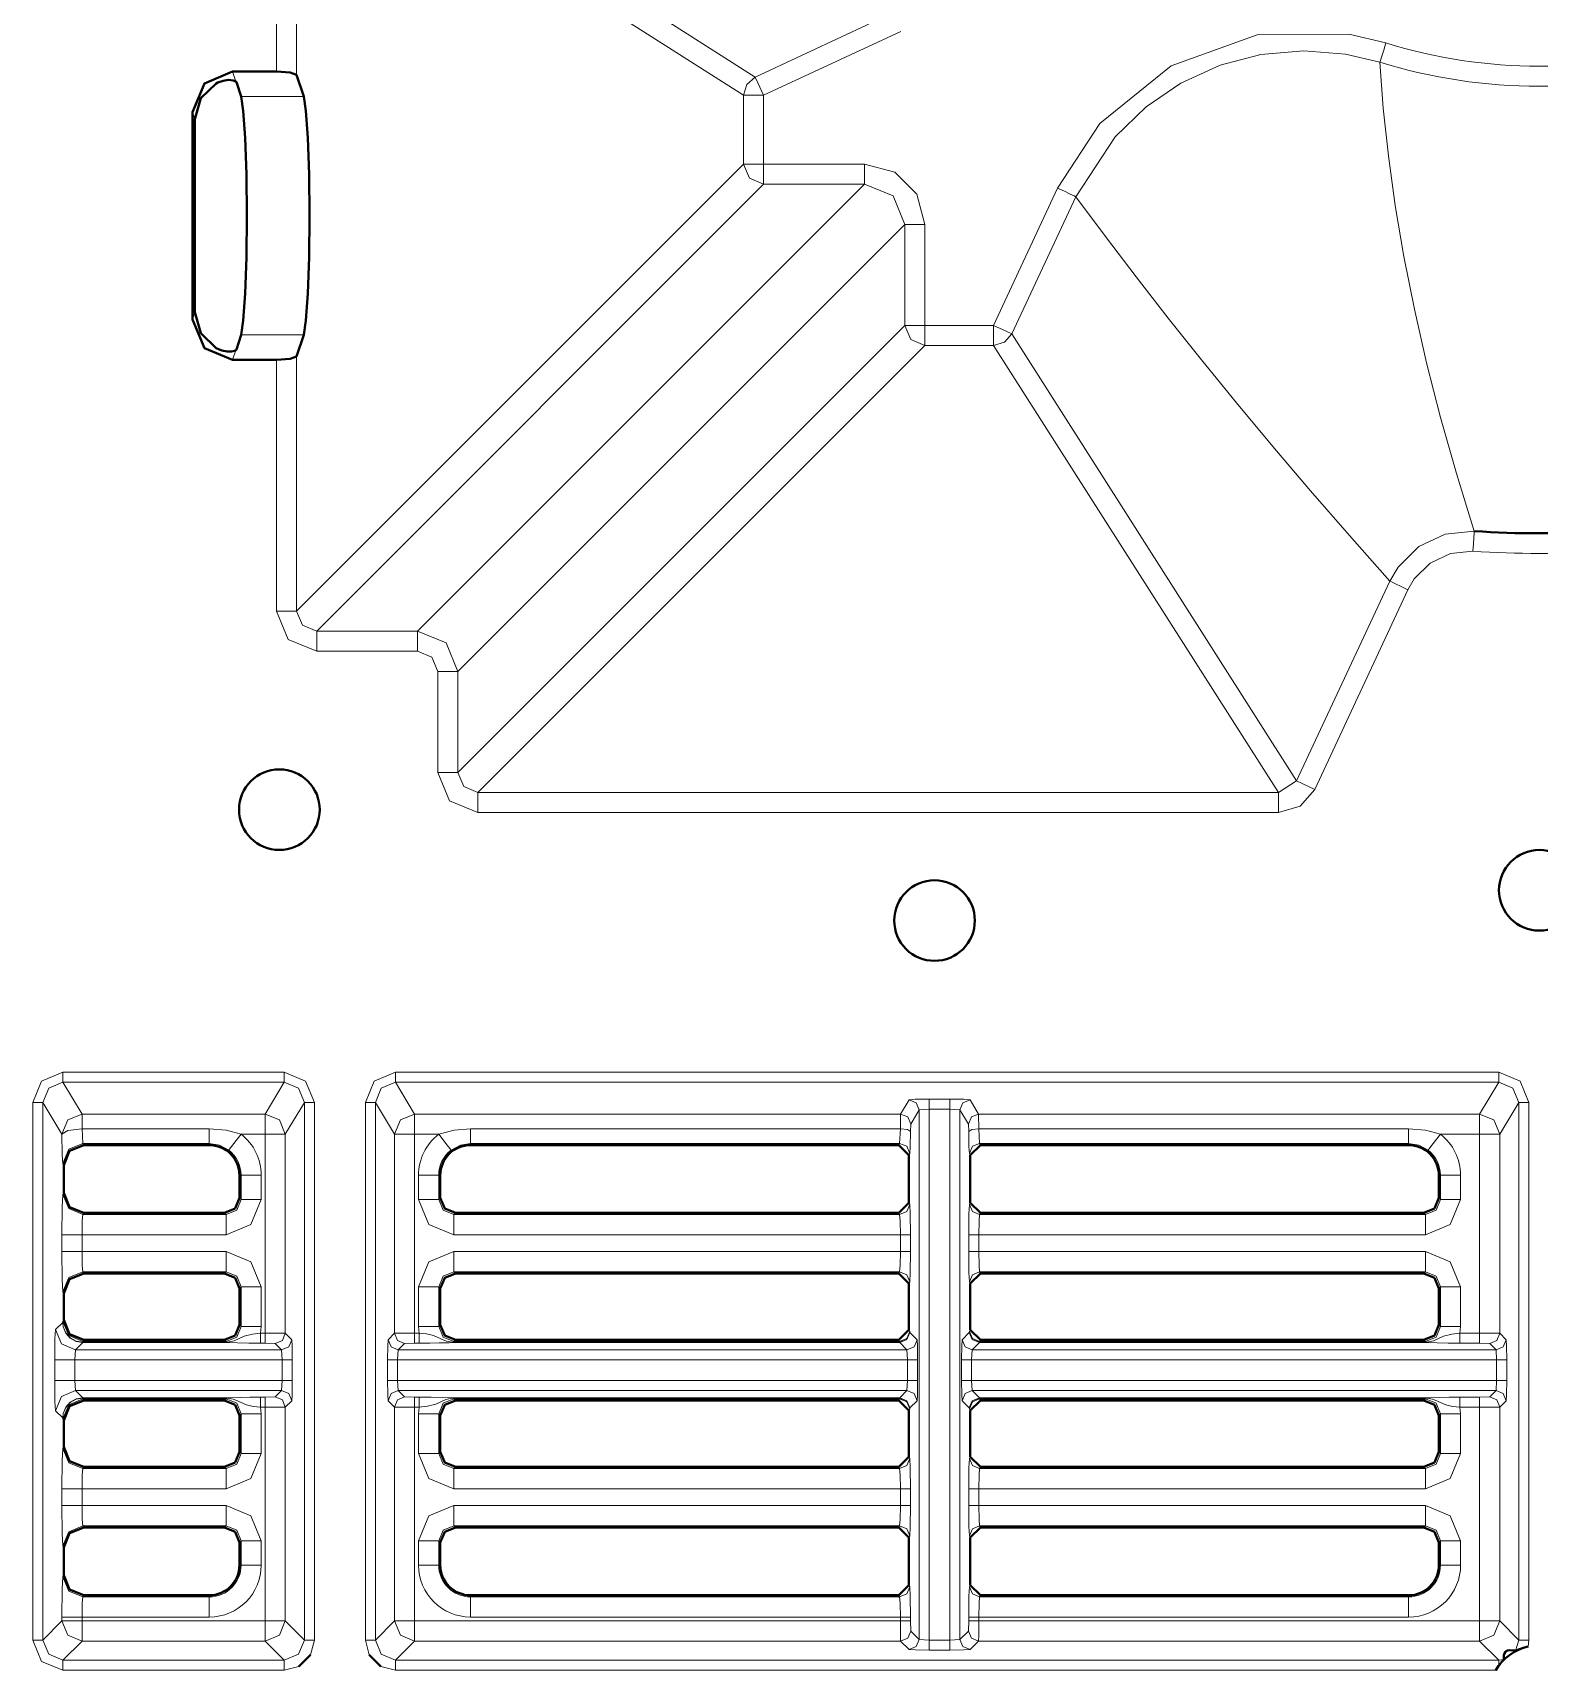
# Model space of a CAD drawing. Header units: millimetres. Extents: x 0 to 2941, y -405 to 1422.
# Drawn here: x 269.3 to 344.1, y 520.5 to 601.7 of the extents above; entities that cross this region are included whole.
import ezdxf

# ---------------------------------------------------------------- set-up
doc = ezdxf.new("R2010")
doc.units = ezdxf.units.MM
doc.layers.add('FINE', color=9, linetype='Continuous')
doc.layers.add('OUTLINE', color=7, linetype='Continuous')

msp = doc.modelspace()

# ---------------------------------------------------------------- linework, layer by layer
at = {"layer": 'FINE', "lineweight": 9}
for p, q in [((282.996, 613.654), (305.168, 599.529)), ((281.422, 599.8), (281.422, 612.749)), ((304.592, 598.624), (282.42, 612.749)), ((282.42, 612.749), (282.42, 599.634)), ((305.168, 599.529), (311.972, 602.702)), ((312.394, 601.797), (305.59, 598.624)), ((279.245, 599.8), (279.402, 599.316)), ((304.592, 595.214), (304.592, 598.624)), ((305.59, 598.624), (305.59, 595.214)), ((279.665, 598.559), (282.771, 598.559)), ((277.376, 597.437), (277.262, 597.79)), ((282.42, 573.042), (304.592, 595.214)), ((305.59, 595.214), (310.595, 595.214)), ((288.423, 572.044), (310.595, 594.216)), ((310.595, 594.216), (305.59, 594.216)), ((317, 587.214), (320.173, 594.018)), ((321.078, 593.596), (317.905, 586.792)), ((312.592, 592.219), (290.42, 570.047)), ((312.592, 587.214), (312.592, 592.219)), ((313.59, 592.219), (313.59, 587.214)), ((277.262, 587.51), (277.376, 587.863)), ((282.771, 586.741), (279.665, 586.741)), ((290.42, 565.042), (312.592, 587.214)), ((313.59, 587.214), (317, 587.214)), ((317.905, 586.792), (332.03, 564.62)), ((279.402, 585.984), (279.245, 585.499)), ((282.42, 585.666), (282.42, 573.042)), ((313.59, 586.216), (291.418, 564.044)), ((331.125, 564.044), (317, 586.216)), ((281.422, 573.042), (281.422, 585.499)), ((332.03, 564.62), (336.648, 574.524)), ((337.553, 574.102), (332.935, 564.198)), ((288.423, 571.046), (283.418, 571.046)), ((289.422, 565.042), (289.422, 570.047)), ((290.42, 570.047), (290.42, 565.042)), ((331.125, 564.044), (332.03, 564.62)), ((291.418, 564.044), (331.125, 564.044)), ((331.125, 563.046), (291.418, 563.046)), ((270.828, 550.168), (281.805, 550.168)), ((287.328, 550.168), (342.055, 550.168)), ((271.773, 548.094), (270.828, 549.668)), ((281.805, 549.668), (270.828, 549.668)), ((280.86, 548.094), (281.805, 549.668)), ((342.055, 549.668), (287.328, 549.668)), ((287.328, 549.668), (288.273, 548.094)), ((341.11, 548.094), (342.055, 549.668)), ((269.329, 548.668), (269.329, 522.003)), ((269.829, 548.668), (270.773, 547.094)), ((269.829, 522.003), (269.829, 548.668)), ((282.804, 548.668), (281.86, 547.094)), ((282.804, 522.003), (282.804, 548.668)), ((283.303, 548.668), (283.303, 522.003)), ((286.33, 548.668), (286.33, 522.003)), ((287.273, 547.094), (286.33, 548.668)), ((312.384, 548.094), (312.804, 548.794)), ((313.304, 548.295), (312.884, 547.594)), ((313.804, 548.337), (313.304, 548.295)), ((313.804, 548.837), (314.829, 548.837)), ((313.804, 548.337), (313.804, 522.001)), ((314.829, 548.337), (313.804, 548.337)), ((314.829, 522.001), (314.829, 548.337)), ((315.329, 548.295), (314.829, 548.337)), ((315.75, 547.594), (315.329, 548.295)), ((315.829, 548.794), (316.249, 548.094)), ((343.054, 548.668), (342.11, 547.094)), ((343.054, 522.003), (343.054, 548.668)), ((343.554, 548.668), (343.554, 522.003)), ((271.773, 548.094), (280.86, 548.094)), ((288.273, 548.094), (312.384, 548.094)), ((312.372, 547.366), (312.384, 548.094)), ((312.884, 547.594), (312.872, 547.23)), ((315.762, 547.23), (315.75, 547.594)), ((316.249, 548.094), (316.261, 547.366)), ((316.249, 548.094), (341.11, 548.094)), ((271.82, 546.638), (271.773, 547.366)), ((271.773, 547.366), (278.085, 547.366)), ((271.863, 546.553), (271.82, 546.638)), ((280.86, 547.094), (279.662, 547.094)), ((281.86, 547.094), (281.86, 537.216)), ((287.273, 537.216), (287.273, 547.094)), ((288.273, 547.094), (288.273, 537.229)), ((289.471, 547.094), (288.273, 547.094)), ((291.049, 547.366), (312.372, 547.366)), ((291.049, 546.638), (291.049, 546.553)), ((312.336, 546.638), (291.049, 546.638)), ((312.293, 546.553), (312.336, 546.638)), ((312.336, 546.638), (312.372, 547.366)), ((316.261, 547.366), (316.297, 546.638)), ((316.261, 547.366), (337.585, 547.366)), ((337.585, 546.553), (337.585, 546.638)), ((342.11, 547.094), (342.11, 537.216)), ((312.836, 546.139), (312.793, 546.053)), ((315.84, 546.053), (315.797, 546.139)), ((270.821, 545.64), (270.864, 545.553)), ((279.666, 545.053), (279.585, 545.053)), ((279.666, 543.856), (279.666, 545.053)), ((280.665, 545.053), (280.665, 543.856)), ((288.469, 543.856), (288.469, 545.053)), ((289.549, 545.053), (289.467, 545.053)), ((289.467, 545.053), (289.467, 543.856)), ((339.166, 545.053), (339.085, 545.053)), ((339.166, 543.856), (339.166, 545.053)), ((270.864, 544.188), (270.823, 544.105)), ((279.585, 543.937), (279.666, 543.856)), ((289.467, 543.856), (289.549, 543.937)), ((312.793, 543.688), (312.834, 543.606)), ((339.085, 543.937), (339.166, 543.856)), ((271.822, 543.107), (271.863, 543.188)), ((271.822, 543.107), (278.917, 543.107)), ((278.917, 543.107), (278.836, 543.188)), ((290.298, 543.188), (290.216, 543.107)), ((316.34, 543.188), (316.299, 543.107)), ((316.299, 543.107), (338.417, 543.107)), ((338.417, 543.107), (338.336, 543.188)), ((270.773, 542.108), (270.773, 541.268)), ((278.917, 542.108), (271.773, 542.108)), ((271.773, 541.268), (271.773, 542.108)), ((312.871, 542.108), (312.871, 541.268)), ((315.762, 541.268), (315.762, 542.108)), ((338.417, 542.108), (316.262, 542.108)), ((271.773, 541.268), (278.917, 541.268)), ((278.917, 540.27), (271.822, 540.27)), ((271.863, 540.188), (271.822, 540.27)), ((278.836, 540.188), (278.917, 540.27)), ((290.216, 540.27), (290.298, 540.188)), ((338.336, 540.188), (338.417, 540.27)), ((279.666, 539.521), (279.585, 539.439)), ((279.666, 537.556), (279.666, 539.521)), ((280.665, 539.521), (280.665, 537.556)), ((288.469, 537.556), (288.469, 539.521)), ((289.467, 539.521), (289.467, 537.556)), ((289.549, 539.439), (289.467, 539.521)), ((312.834, 539.77), (312.793, 539.688)), ((315.84, 539.688), (315.799, 539.77)), ((339.166, 539.521), (339.085, 539.439)), ((339.166, 537.556), (339.166, 539.521)), ((340.165, 539.521), (340.165, 537.556)), ((270.823, 539.271), (270.864, 539.188)), ((270.814, 537.756), (270.458, 537.4)), ((270.823, 537.805), (270.814, 537.756)), ((270.864, 537.888), (270.823, 537.805)), ((271.822, 536.807), (271.863, 536.888)), ((278.917, 536.807), (278.836, 536.888)), ((279.585, 537.637), (279.666, 537.556)), ((280.665, 537.556), (280.634, 537.229)), ((286.958, 536.901), (287.273, 537.216)), ((288.273, 537.229), (288.499, 537.229)), ((288.499, 537.229), (288.469, 537.556)), ((289.467, 537.556), (289.549, 537.637)), ((290.298, 536.888), (290.216, 536.807)), ((312.334, 536.807), (312.293, 536.888)), ((312.793, 537.388), (312.834, 537.306)), ((315.434, 536.901), (315.791, 537.258)), ((315.791, 537.258), (315.799, 537.306)), ((315.799, 537.306), (315.84, 537.388)), ((316.34, 536.888), (316.299, 536.807)), ((338.417, 536.807), (338.336, 536.888)), ((339.085, 537.637), (339.166, 537.556)), ((340.165, 537.556), (340.134, 537.229)), ((271.419, 535.901), (271.457, 536.401)), ((271.457, 536.401), (271.815, 536.758)), ((271.815, 536.775), (278.917, 536.775)), ((278.917, 536.758), (271.815, 536.758)), ((271.822, 536.807), (278.917, 536.807)), ((280.86, 536.729), (280.634, 536.729)), ((281.701, 535.901), (281.675, 536.401)), ((287.458, 536.401), (287.432, 535.901)), ((287.773, 536.716), (287.458, 536.401)), ((288.273, 536.729), (287.773, 536.716)), ((288.499, 536.729), (288.273, 536.729)), ((290.216, 536.807), (312.334, 536.807)), ((290.216, 536.775), (312.342, 536.775)), ((312.342, 536.758), (290.216, 536.758)), ((312.342, 536.775), (312.334, 536.807)), ((312.725, 535.901), (312.699, 536.401)), ((315.934, 536.401), (315.908, 535.901)), ((315.934, 536.401), (341.926, 536.401)), ((316.299, 536.807), (316.291, 536.775)), ((316.291, 536.775), (338.417, 536.775)), ((341.11, 536.729), (340.134, 536.729)), ((341.61, 536.716), (341.11, 536.729)), ((341.926, 536.401), (341.61, 536.716)), ((341.951, 535.901), (341.926, 536.401)), ((270.42, 535.901), (270.42, 534.875)), ((271.419, 534.875), (271.419, 535.901)), ((281.701, 535.901), (271.419, 535.901)), ((281.701, 534.875), (281.701, 535.901)), ((282.201, 535.901), (282.201, 534.875)), ((286.933, 534.875), (286.933, 535.901)), ((312.725, 535.901), (287.432, 535.901)), ((287.432, 535.901), (287.432, 534.875)), ((312.725, 534.875), (312.725, 535.901)), ((313.225, 535.901), (313.225, 534.875)), ((315.409, 534.875), (315.409, 535.901)), ((341.951, 535.901), (315.908, 535.901)), ((315.908, 535.901), (315.908, 534.875)), ((341.951, 534.875), (341.951, 535.901)), ((342.451, 535.901), (342.451, 534.875)), ((271.419, 534.875), (281.701, 534.875)), ((271.457, 534.375), (271.419, 534.875)), ((281.675, 534.375), (281.701, 534.875)), ((287.432, 534.875), (312.725, 534.875)), ((287.432, 534.875), (287.458, 534.375)), ((312.699, 534.375), (312.725, 534.875)), ((315.908, 534.875), (341.951, 534.875)), ((315.908, 534.875), (315.934, 534.375)), ((341.926, 534.375), (341.951, 534.875)), ((271.815, 534.018), (271.457, 534.375)), ((271.815, 534.018), (271.809, 534.018)), ((271.812, 534.002), (271.815, 534.002)), ((271.822, 533.969), (271.812, 534.002)), ((271.815, 534.018), (278.917, 534.018)), ((278.917, 534.002), (271.815, 534.002)), ((278.917, 533.969), (271.822, 533.969)), ((271.863, 533.888), (271.822, 533.969)), ((278.836, 533.888), (278.917, 533.969)), ((280.634, 534.047), (280.86, 534.047)), ((280.86, 534.047), (281.36, 534.06)), ((287.273, 533.56), (286.958, 533.875)), ((287.458, 534.375), (287.773, 534.06)), ((312.699, 534.375), (287.458, 534.375)), ((287.773, 534.06), (288.273, 534.047)), ((288.273, 534.047), (288.499, 534.047)), ((290.216, 534.018), (312.342, 534.018)), ((312.342, 534.002), (290.216, 534.002)), ((312.334, 533.969), (290.216, 533.969)), ((290.216, 533.969), (290.298, 533.888)), ((312.293, 533.888), (312.334, 533.969)), ((312.334, 533.969), (312.342, 534.002)), ((312.342, 534.018), (312.699, 534.375)), ((313.199, 533.875), (312.842, 533.518)), ((315.791, 533.518), (315.434, 533.875)), ((315.934, 534.375), (316.291, 534.018)), ((341.926, 534.375), (315.934, 534.375)), ((316.291, 534.018), (338.417, 534.018)), ((338.417, 534.002), (316.291, 534.002)), ((316.291, 534.002), (316.299, 533.969)), ((316.299, 533.969), (316.34, 533.888)), ((338.417, 533.969), (316.299, 533.969)), ((338.336, 533.888), (338.417, 533.969)), ((340.134, 534.047), (341.11, 534.047)), ((341.11, 534.047), (341.61, 534.06)), ((341.61, 534.06), (341.926, 534.375)), ((342.425, 533.875), (342.11, 533.56)), ((270.458, 533.376), (270.814, 533.02)), ((270.814, 533.02), (270.823, 532.971)), ((270.823, 532.971), (270.864, 532.888)), ((279.666, 533.221), (279.585, 533.139)), ((279.666, 531.256), (279.666, 533.221)), ((280.634, 533.548), (280.665, 533.221)), ((280.86, 533.548), (280.634, 533.548)), ((280.665, 533.221), (280.665, 531.256)), ((280.86, 522.947), (280.86, 533.548)), ((281.86, 533.56), (281.86, 522.947)), ((287.273, 522.947), (287.273, 533.56)), ((288.469, 533.221), (288.499, 533.548)), ((288.469, 531.256), (288.469, 533.221)), ((289.467, 533.221), (289.467, 531.256)), ((289.549, 533.139), (289.467, 533.221)), ((312.834, 533.47), (312.793, 533.388)), ((312.842, 533.518), (312.834, 533.47)), ((315.799, 533.47), (315.791, 533.518)), ((315.84, 533.388), (315.799, 533.47)), ((339.166, 533.221), (339.085, 533.139)), ((339.166, 531.256), (339.166, 533.221)), ((341.11, 533.548), (340.134, 533.548)), ((340.134, 533.548), (340.165, 533.221)), ((340.165, 533.221), (340.165, 531.256)), ((341.11, 522.947), (341.11, 533.548)), ((270.864, 531.588), (270.823, 531.506)), ((279.585, 531.337), (279.666, 531.256)), ((289.467, 531.256), (289.549, 531.337)), ((339.085, 531.337), (339.166, 531.256)), ((271.822, 530.507), (271.863, 530.588)), ((271.822, 530.507), (278.917, 530.507)), ((278.917, 530.507), (278.836, 530.588)), ((312.793, 531.088), (312.834, 531.006)), ((315.799, 531.006), (315.84, 531.088)), ((270.773, 529.508), (270.773, 528.668)), ((278.917, 529.508), (271.773, 529.508)), ((271.773, 528.668), (271.773, 529.508)), ((312.371, 529.508), (290.216, 529.508)), ((312.871, 529.508), (312.871, 528.668)), ((315.762, 528.668), (315.762, 529.508)), ((338.417, 529.508), (316.262, 529.508)), ((316.262, 529.508), (316.262, 528.668)), ((271.773, 528.668), (278.917, 528.668)), ((316.262, 528.668), (338.417, 528.668)), ((271.863, 527.588), (271.822, 527.669)), ((278.917, 527.669), (271.822, 527.669)), ((278.836, 527.588), (278.917, 527.669)), ((290.216, 527.669), (290.298, 527.588)), ((312.334, 527.669), (290.216, 527.669)), ((312.293, 527.588), (312.334, 527.669)), ((312.834, 527.17), (312.793, 527.088)), ((315.84, 527.088), (315.799, 527.17)), ((338.336, 527.588), (338.417, 527.669)), ((270.823, 526.671), (270.864, 526.588)), ((279.666, 526.921), (279.585, 526.839)), ((279.666, 525.722), (279.666, 526.921)), ((280.665, 526.921), (280.665, 525.722)), ((288.469, 525.722), (288.469, 526.921)), ((289.549, 526.839), (289.467, 526.921)), ((289.467, 526.921), (289.467, 525.722)), ((339.166, 526.921), (339.085, 526.839)), ((339.166, 525.722), (339.166, 526.921)), ((340.165, 526.921), (340.165, 525.722)), ((279.585, 525.722), (279.666, 525.722)), ((289.467, 525.722), (289.549, 525.722)), ((339.085, 525.722), (339.166, 525.722)), ((270.864, 525.222), (270.823, 525.14)), ((312.793, 524.722), (312.834, 524.64)), ((315.799, 524.64), (315.84, 524.722)), ((271.822, 524.141), (271.863, 524.222)), ((271.822, 524.141), (278.085, 524.141)), ((278.085, 524.141), (278.085, 524.222)), ((291.049, 524.222), (291.049, 524.141)), ((291.049, 524.141), (312.334, 524.141)), ((312.334, 524.141), (312.293, 524.222)), ((337.585, 524.141), (337.585, 524.222)), ((270.773, 523.142), (270.773, 522.947)), ((278.085, 523.142), (271.773, 523.142)), ((271.773, 522.947), (271.773, 523.142)), ((312.871, 523.142), (312.871, 522.947)), ((316.262, 523.142), (316.262, 522.947)), ((337.585, 523.142), (316.262, 523.142)), ((270.773, 522.947), (269.829, 522.003)), ((271.773, 522.947), (280.86, 522.947)), ((281.86, 522.947), (282.804, 522.003)), ((286.33, 522.003), (287.273, 522.947)), ((312.871, 522.947), (312.884, 522.447)), ((315.749, 522.447), (315.762, 522.947)), ((316.262, 522.947), (341.11, 522.947)), ((270.829, 521.003), (271.773, 521.947)), ((280.86, 521.947), (271.773, 521.947)), ((281.804, 521.003), (280.86, 521.947)), ((283.303, 522.003), (283.115, 521.276)), ((312.384, 521.947), (288.273, 521.947)), ((312.804, 521.527), (312.384, 521.947)), ((313.304, 522.027), (313.804, 522.001)), ((313.804, 522.001), (314.829, 522.001)), ((314.829, 521.502), (313.804, 521.502)), ((314.829, 522.001), (315.329, 522.027)), ((316.249, 521.947), (315.829, 521.527)), ((341.11, 521.947), (316.249, 521.947)), ((342.054, 521.003), (341.11, 521.947)), ((343.554, 522.003), (343.518, 521.68)), ((270.829, 521.003), (281.804, 521.003)), ((287.329, 520.504), (286.602, 520.691)), ((342.054, 521.003), (342.309, 521.036)), ((341.909, 520.504), (287.329, 520.504))]:
    msp.add_line(p, q, dxfattribs=at)
for points in [[(320.173, 594.018), (322.27, 597.23), (325.801, 600.094), (330.08, 601.627), (334.623, 601.657), (336.46, 601.224, 0.151867), (351.674, 601.224)], [(336.163, 600.27, 0.151872), (351.97, 600.27)], [(340.776, 576.009, 0.033059), (347.357, 576.009)], [(280.665, 545.053, 0.232227), (279.662, 547.094)], [(289.471, 547.094, 0.232229), (288.469, 545.053)], [(340.165, 545.053, 0.232218), (339.162, 547.094)], [(279.666, 545.053, 0.23222), (279.052, 546.304)], [(290.081, 546.304, 0.232109), (289.467, 545.053)], [(339.166, 545.053, 0.23222), (338.552, 546.304)], [(278.085, 524.141, 0.41419), (279.666, 525.722)], [(278.085, 523.142, 0.414209), (280.665, 525.722)], [(288.469, 525.722, 0.414204), (291.049, 523.142)], [(289.467, 525.722, 0.414237), (291.049, 524.141)], [(337.585, 524.141, 0.414214), (339.166, 525.722)], [(337.585, 523.142, 0.414228), (340.165, 525.722)]]:
    msp.add_lwpolyline(points, format="xyb", dxfattribs=at)
for points in [[(336.459, 601.224), (336.35, 600.871), (336.256, 600.568), (336.19, 600.358), (336.163, 600.27)], [(336.163, 600.271), (334.462, 600.672), (332.387, 600.836), (330.254, 600.644), (328.241, 600.112), (326.291, 599.225), (324.567, 598.055), (323.02, 596.572), (321.078, 593.596)], [(336.163, 600.27), (336.33, 597.99), (336.582, 595.62), (336.922, 593.164), (337.352, 590.626), (337.874, 588.008), (338.479, 585.362), (339.174, 582.644), (339.962, 579.858), (340.842, 577.005)], [(304.592, 598.624), (304.749, 599.16), (305.168, 599.529)], [(305.59, 598.624), (305.3, 599.246), (305.168, 599.529)], [(305.59, 598.624), (304.904, 598.624), (304.592, 598.624)], [(305.59, 595.214), (304.904, 595.214), (304.592, 595.214)], [(305.59, 594.216), (304.886, 594.509), (304.592, 595.214)], [(305.59, 595.214), (305.59, 594.528), (305.59, 594.216)], [(310.595, 595.214), (312.094, 594.813), (313.189, 593.717), (313.59, 592.219)], [(310.595, 595.214), (310.595, 594.528), (310.595, 594.216)], [(305.59, 594.216), (283.418, 572.044), (288.423, 572.044)], [(312.592, 592.219), (312.009, 593.633), (310.595, 594.216)], [(320.173, 594.018), (320.508, 593.862), (320.795, 593.728), (320.995, 593.635), (321.078, 593.596)], [(336.648, 574.524), (334.652, 576.783), (332.72, 579.012), (330.851, 581.209), (329.046, 583.375), (327.304, 585.51), (325.655, 587.577), (324.068, 589.613), (322.542, 591.62), (321.078, 593.596)], [(313.59, 592.219), (312.904, 592.219), (312.592, 592.219)], [(313.59, 587.214), (312.904, 587.214), (312.592, 587.214)], [(317, 586.216), (313.59, 586.216), (312.886, 586.509), (312.592, 587.214)], [(313.59, 587.214), (313.59, 586.528), (313.59, 586.216)], [(317, 587.214), (317.623, 586.924), (317.905, 586.792)], [(317, 587.214), (317, 586.528), (317, 586.216)], [(317.905, 586.792), (317.537, 586.373), (317, 586.216)], [(336.648, 574.524), (337.059, 575.224), (338.091, 576.239), (339.402, 576.856), (340.842, 577.005)], [(340.842, 577.005), (340.836, 576.913), (340.822, 576.693), (340.801, 576.377), (340.776, 576.009)], [(340.776, 576.009), (339.669, 575.895), (338.662, 575.421), (337.869, 574.64), (337.553, 574.102)], [(336.648, 574.524), (336.732, 574.485), (336.931, 574.392), (337.218, 574.258), (337.553, 574.102)], [(282.42, 573.042), (282.108, 573.042), (281.422, 573.042)], [(283.418, 571.046), (282.006, 571.63), (281.422, 573.042)], [(282.42, 573.042), (282.711, 572.335), (283.418, 572.044)], [(283.418, 572.044), (283.418, 571.732), (283.418, 571.046)], [(288.423, 572.044), (288.423, 571.732), (288.423, 571.046)], [(288.423, 572.044), (289.834, 571.458), (290.42, 570.047)], [(289.422, 570.047), (289.13, 570.753), (288.423, 571.046)], [(290.42, 570.047), (290.108, 570.047), (289.422, 570.047)], [(290.42, 565.042), (290.108, 565.042), (289.422, 565.042)], [(291.418, 563.046), (290.006, 563.63), (289.422, 565.042)], [(290.42, 565.042), (290.711, 564.335), (291.418, 564.044)], [(332.03, 564.62), (332.313, 564.489), (332.935, 564.198)], [(291.418, 564.044), (291.418, 563.732), (291.418, 563.046)], [(332.935, 564.198), (332.198, 563.358), (331.125, 563.046)], [(331.125, 564.044), (331.125, 563.732), (331.125, 563.046)], [(270.828, 550.168), (269.768, 549.728), (269.329, 548.668)], [(270.828, 549.668), (270.828, 549.822), (270.828, 550.168)], [(281.805, 549.668), (281.805, 549.822), (281.805, 550.168)], [(281.805, 550.168), (282.865, 549.728), (283.303, 548.668)], [(285.83, 548.668), (286.269, 549.728), (287.328, 550.168)], [(287.328, 550.168), (287.328, 549.822), (287.328, 549.668)], [(342.055, 549.668), (342.055, 549.822), (342.055, 550.168)], [(342.055, 550.168), (343.115, 549.728), (343.554, 548.668)], [(270.828, 549.668), (270.122, 549.376), (269.829, 548.668)], [(282.804, 548.668), (282.511, 549.376), (281.805, 549.668)], [(287.328, 549.668), (286.622, 549.376), (286.33, 548.668)], [(343.054, 548.668), (342.762, 549.376), (342.055, 549.668)], [(269.329, 548.668), (269.678, 548.668), (269.829, 548.668)], [(282.804, 548.668), (282.954, 548.668), (283.303, 548.668)], [(285.83, 548.668), (286.179, 548.668), (286.33, 548.668)], [(286.018, 521.276), (285.83, 522.003), (285.83, 548.668)], [(312.804, 548.794), (313.106, 548.824), (313.804, 548.837)], [(313.304, 548.295), (313.157, 548.648), (312.804, 548.794)], [(312.884, 522.447), (313.304, 522.027), (313.304, 548.295)], [(313.804, 548.337), (313.804, 548.683), (313.804, 548.837)], [(314.829, 548.337), (314.829, 548.683), (314.829, 548.837)], [(314.829, 548.837), (315.527, 548.824), (315.829, 548.794)], [(315.329, 548.295), (315.476, 548.648), (315.829, 548.794)], [(315.329, 548.295), (315.329, 522.027), (315.749, 522.447)], [(343.054, 548.668), (343.205, 548.668), (343.554, 548.668)], [(271.773, 548.094), (271.066, 547.8), (270.773, 547.094)], [(271.773, 547.366), (271.773, 547.878), (271.773, 548.094)], [(280.86, 548.094), (281.567, 547.8), (281.86, 547.094)], [(280.86, 548.094), (280.86, 547.786), (280.86, 547.094)], [(287.273, 547.094), (287.567, 547.8), (288.273, 548.094)], [(288.273, 548.094), (288.273, 547.786), (288.273, 547.094)], [(312.884, 547.594), (312.737, 547.947), (312.384, 548.094)], [(315.75, 547.594), (315.896, 547.947), (316.249, 548.094)], [(341.11, 547.094), (341.11, 547.786), (341.11, 548.094)], [(341.11, 548.094), (341.817, 547.8), (342.11, 547.094)], [(271.773, 547.366), (271.075, 547.284), (270.773, 547.094)], [(270.773, 547.094), (270.791, 546.075), (270.821, 545.64)], [(271.82, 546.638), (271.114, 546.345), (270.821, 545.64)], [(278.085, 546.553), (278.085, 546.638), (271.82, 546.638)], [(278.085, 546.638), (278.085, 546.856), (278.085, 547.366)], [(278.085, 547.366), (278.921, 547.295), (279.662, 547.094)], [(279.052, 546.304), (278.597, 546.551), (278.085, 546.638)], [(279.662, 547.094), (279.241, 546.55), (279.052, 546.304)], [(280.634, 537.229), (280.86, 537.229), (280.86, 547.094)], [(280.86, 547.094), (281.558, 547.094), (281.86, 547.094)], [(287.273, 547.094), (287.575, 547.094), (288.273, 547.094)], [(289.471, 547.094), (290.228, 547.298), (291.049, 547.366)], [(289.471, 547.094), (289.892, 546.55), (290.081, 546.304)], [(291.049, 546.638), (290.546, 546.555), (290.081, 546.304)], [(291.049, 547.366), (291.049, 546.856), (291.049, 546.638)], [(312.836, 546.139), (312.689, 546.492), (312.336, 546.638)], [(312.872, 547.23), (312.721, 547.325), (312.372, 547.366)], [(312.872, 547.23), (312.858, 546.465), (312.836, 546.139)], [(315.762, 547.23), (315.912, 547.325), (316.261, 547.366)], [(315.797, 546.139), (315.775, 546.465), (315.762, 547.23)], [(315.797, 546.139), (315.944, 546.492), (316.297, 546.638)], [(337.585, 546.638), (316.297, 546.638), (316.34, 546.553)], [(337.585, 547.366), (337.585, 546.856), (337.585, 546.638)], [(337.585, 547.366), (338.421, 547.295), (339.162, 547.094)], [(338.552, 546.304), (338.097, 546.551), (337.585, 546.638)], [(339.162, 547.094), (338.741, 546.55), (338.552, 546.304)], [(340.134, 537.229), (341.11, 537.229), (341.11, 547.094), (339.162, 547.094)], [(341.11, 547.094), (341.808, 547.094), (342.11, 547.094)], [(280.665, 545.053), (279.976, 545.053), (279.666, 545.053)], [(289.467, 545.053), (289.157, 545.053), (288.469, 545.053)], [(340.165, 545.053), (340.165, 543.856), (339.653, 542.62), (338.417, 542.108)], [(340.165, 545.053), (339.476, 545.053), (339.166, 545.053)], [(270.823, 544.105), (270.787, 543.485), (270.773, 542.108)], [(270.823, 544.105), (271.116, 543.4), (271.822, 543.107)], [(278.917, 543.107), (279.448, 543.325), (279.666, 543.856)], [(280.665, 543.856), (280.153, 542.62), (278.917, 542.108)], [(280.665, 543.856), (279.976, 543.856), (279.666, 543.856)], [(289.467, 543.856), (289.157, 543.856), (288.469, 543.856)], [(290.216, 542.108), (288.98, 542.62), (288.469, 543.856)], [(289.467, 543.856), (289.685, 543.325), (290.216, 543.107)], [(312.834, 543.606), (312.687, 543.253), (312.334, 543.107)], [(312.834, 543.606), (312.86, 543.141), (312.871, 542.108)], [(315.762, 542.108), (315.773, 543.141), (315.799, 543.606), (315.84, 543.688)], [(316.299, 543.107), (315.946, 543.253), (315.799, 543.606)], [(338.417, 543.107), (338.948, 543.325), (339.166, 543.856)], [(339.166, 543.856), (339.476, 543.856), (340.165, 543.856)], [(271.773, 542.108), (271.787, 542.796), (271.822, 543.107)], [(278.917, 542.108), (278.917, 542.796), (278.917, 543.107)], [(290.216, 543.107), (312.334, 543.107), (312.293, 543.188)], [(290.216, 543.107), (290.216, 542.796), (290.216, 542.108)], [(312.371, 542.108), (312.36, 542.796), (312.334, 543.107)], [(316.299, 543.107), (316.273, 542.796), (316.262, 542.108)], [(338.417, 543.107), (338.417, 542.796), (338.417, 542.108)], [(270.773, 542.108), (271.075, 542.108), (271.773, 542.108)], [(290.216, 541.268), (312.371, 541.268), (312.371, 542.108), (290.216, 542.108)], [(312.871, 542.108), (312.72, 542.108), (312.371, 542.108)], [(316.262, 542.108), (315.913, 542.108), (315.762, 542.108)], [(316.262, 542.108), (316.262, 541.268), (338.417, 541.268)], [(270.773, 541.268), (271.075, 541.268), (271.773, 541.268)], [(270.773, 541.268), (270.787, 539.891), (270.823, 539.271)], [(271.822, 540.27), (271.787, 540.58), (271.773, 541.268)], [(278.917, 540.27), (278.917, 540.58), (278.917, 541.268)], [(278.917, 541.268), (280.153, 540.756), (280.665, 539.521)], [(288.469, 539.521), (288.98, 540.756), (290.216, 541.268)], [(290.216, 540.27), (290.216, 540.58), (290.216, 541.268)], [(312.334, 540.27), (312.36, 540.58), (312.371, 541.268)], [(312.871, 541.268), (312.72, 541.268), (312.371, 541.268)], [(312.871, 541.268), (312.86, 540.236), (312.834, 539.77)], [(316.262, 541.268), (315.913, 541.268), (315.762, 541.268)], [(315.799, 539.77), (315.773, 540.236), (315.762, 541.268)], [(316.262, 541.268), (316.273, 540.58), (316.299, 540.27)], [(338.417, 540.27), (338.417, 540.58), (338.417, 541.268)], [(338.417, 541.268), (339.653, 540.756), (340.165, 539.521)], [(270.823, 539.271), (271.116, 539.977), (271.822, 540.27)], [(279.666, 539.521), (279.448, 540.051), (278.917, 540.27)], [(290.216, 540.27), (289.685, 540.051), (289.467, 539.521)], [(312.293, 540.188), (312.334, 540.27), (290.216, 540.27)], [(312.834, 539.77), (312.687, 540.123), (312.334, 540.27)], [(316.299, 540.27), (315.946, 540.123), (315.799, 539.77)], [(338.417, 540.27), (316.299, 540.27), (316.34, 540.188)], [(339.166, 539.521), (338.948, 540.051), (338.417, 540.27)], [(280.665, 539.521), (279.976, 539.521), (279.666, 539.521)], [(289.467, 539.521), (289.157, 539.521), (288.469, 539.521)], [(340.165, 539.521), (339.476, 539.521), (339.166, 539.521)], [(270.814, 537.756), (270.814, 537.733), (270.839, 537.541), (270.967, 537.236), (271.19, 536.991), (271.482, 536.831), (271.812, 536.775), (271.81, 536.763), (271.809, 536.758), (271.815, 536.758)], [(270.814, 537.756), (270.814, 537.733), (270.838, 537.538), (270.966, 537.228), (271.188, 536.979), (271.48, 536.816), (271.809, 536.758)], [(270.823, 537.805), (271.116, 537.1), (271.822, 536.807)], [(270.458, 537.4), (270.431, 536.948), (270.42, 535.901)], [(270.458, 537.4), (270.751, 536.694), (271.457, 536.401)], [(278.917, 536.807), (279.448, 537.025), (279.666, 537.556)], [(278.917, 536.775), (278.988, 536.777), (279.074, 536.786), (279.314, 536.846), (279.813, 537.067), (280.227, 537.179), (280.634, 537.229)], [(280.665, 537.556), (279.976, 537.556), (279.666, 537.556)], [(280.634, 537.229), (280.634, 536.88), (280.634, 536.729)], [(280.86, 537.229), (280.86, 536.88), (280.86, 536.729)], [(280.86, 537.229), (281.558, 537.225), (281.86, 537.216)], [(281.86, 537.216), (281.713, 536.863), (281.36, 536.716)], [(282.175, 536.901), (282.029, 536.547), (281.675, 536.401)], [(281.86, 537.216), (282.175, 536.901), (282.193, 536.599), (282.201, 535.901)], [(286.933, 535.901), (286.94, 536.599), (286.958, 536.901)], [(286.958, 536.901), (287.105, 536.547), (287.458, 536.401)], [(287.273, 537.216), (287.575, 537.225), (288.273, 537.229)], [(287.273, 537.216), (287.42, 536.863), (287.773, 536.716)], [(288.273, 537.229), (288.273, 536.88), (288.273, 536.729)], [(289.467, 537.556), (289.157, 537.556), (288.469, 537.556)], [(288.499, 537.229), (288.499, 536.88), (288.499, 536.729)], [(288.499, 537.229), (288.863, 537.186), (289.206, 537.108), (289.724, 536.883), (289.861, 536.832), (289.968, 536.803), (290.113, 536.779), (290.183, 536.775), (290.216, 536.775)], [(289.467, 537.556), (289.685, 537.025), (290.216, 536.807)], [(312.334, 536.807), (312.687, 536.953), (312.834, 537.306)], [(312.342, 536.775), (312.694, 536.917), (312.842, 537.258)], [(312.342, 536.758), (312.695, 536.905), (312.842, 537.258)], [(312.699, 536.401), (313.053, 536.547), (313.199, 536.901)], [(312.834, 537.306), (312.842, 537.258), (313.199, 536.901)], [(313.199, 536.901), (313.217, 536.599), (313.225, 535.901)], [(315.409, 535.901), (315.416, 536.599), (315.434, 536.901)], [(315.434, 536.901), (315.581, 536.547), (315.934, 536.401)], [(315.791, 537.258), (315.938, 536.905), (316.291, 536.758)], [(315.791, 537.258), (315.939, 536.917), (316.291, 536.775)], [(315.799, 537.306), (315.946, 536.953), (316.299, 536.807)], [(316.299, 536.807), (338.417, 536.807), (338.948, 537.025), (339.166, 537.556)], [(338.417, 536.775), (338.487, 536.777), (338.574, 536.786), (338.814, 536.846), (339.314, 537.067), (339.727, 537.179), (340.134, 537.229)], [(340.165, 537.556), (339.476, 537.556), (339.166, 537.556)], [(340.134, 537.229), (340.134, 536.88), (340.134, 536.729)], [(341.11, 537.229), (341.11, 536.88), (341.11, 536.729)], [(341.11, 537.229), (341.808, 537.225), (342.11, 537.216)], [(342.11, 537.216), (341.964, 536.863), (341.61, 536.716)], [(342.425, 536.901), (342.279, 536.547), (341.926, 536.401)], [(342.11, 537.216), (342.425, 536.901), (342.444, 536.599), (342.451, 535.901)], [(271.457, 536.401), (281.675, 536.401), (281.36, 536.716), (280.86, 536.729)], [(271.815, 536.775), (271.812, 536.775), (271.822, 536.807)], [(271.815, 536.758), (271.815, 536.763), (271.815, 536.775)], [(278.917, 536.775), (278.917, 536.796), (278.917, 536.807)], [(278.917, 536.775), (278.917, 536.763), (278.917, 536.758)], [(280.634, 536.729), (280.042, 536.732), (279.494, 536.741), (279.086, 536.754), (278.978, 536.758), (278.944, 536.758), (278.917, 536.758)], [(287.458, 536.401), (312.699, 536.401), (312.342, 536.758)], [(290.216, 536.758), (290.204, 536.758), (290.176, 536.758), (290.117, 536.757), (290.068, 536.755), (289.994, 536.752), (289.5, 536.738), (289.029, 536.731), (288.499, 536.729)], [(290.216, 536.775), (290.216, 536.796), (290.216, 536.807)], [(290.216, 536.775), (290.216, 536.763), (290.216, 536.758)], [(312.342, 536.758), (312.342, 536.763), (312.342, 536.775)], [(338.417, 536.758), (316.291, 536.758), (315.934, 536.401)], [(316.291, 536.775), (316.291, 536.763), (316.291, 536.758)], [(338.417, 536.775), (338.417, 536.796), (338.417, 536.807)], [(338.417, 536.775), (338.417, 536.763), (338.417, 536.758)], [(340.134, 536.729), (339.542, 536.732), (338.994, 536.741), (338.586, 536.754), (338.478, 536.758), (338.444, 536.758), (338.417, 536.758)], [(270.42, 535.901), (270.721, 535.901), (271.419, 535.901)], [(281.701, 535.901), (282.05, 535.901), (282.201, 535.901)], [(286.933, 535.901), (287.083, 535.901), (287.432, 535.901)], [(312.725, 535.901), (313.074, 535.901), (313.225, 535.901)], [(315.409, 535.901), (315.56, 535.901), (315.908, 535.901)], [(342.451, 535.901), (342.3, 535.901), (341.951, 535.901)], [(270.42, 534.875), (270.721, 534.875), (271.419, 534.875)], [(270.42, 534.875), (270.431, 533.829), (270.458, 533.376)], [(281.701, 534.875), (282.05, 534.875), (282.201, 534.875)], [(282.201, 534.875), (282.193, 534.178), (282.175, 533.875), (281.86, 533.56)], [(286.933, 534.875), (287.083, 534.875), (287.432, 534.875)], [(286.958, 533.875), (286.94, 534.178), (286.933, 534.875)], [(312.725, 534.875), (313.074, 534.875), (313.225, 534.875)], [(313.225, 534.875), (313.217, 534.178), (313.199, 533.875)], [(315.409, 534.875), (315.56, 534.875), (315.908, 534.875)], [(315.434, 533.875), (315.416, 534.178), (315.409, 534.875)], [(342.451, 534.875), (342.3, 534.875), (341.951, 534.875)], [(342.451, 534.875), (342.444, 534.178), (342.425, 533.875)], [(270.458, 533.376), (270.751, 534.082), (271.457, 534.375)], [(270.814, 533.02), (270.814, 533.043), (270.838, 533.238), (270.966, 533.548), (271.188, 533.798), (271.48, 533.96), (271.809, 534.018)], [(270.814, 533.02), (270.814, 533.043), (270.839, 533.235), (270.967, 533.541), (271.19, 533.786), (271.482, 533.945), (271.812, 534.002)], [(270.823, 532.971), (271.116, 533.676), (271.822, 533.969)], [(281.36, 534.06), (281.675, 534.375), (271.457, 534.375)], [(271.809, 534.018), (271.81, 534.013), (271.812, 534.002)], [(271.815, 534.002), (271.815, 534.013), (271.815, 534.018)], [(278.917, 534.018), (278.93, 534.018), (278.957, 534.018), (279.016, 534.02), (279.065, 534.021), (279.139, 534.024), (279.633, 534.038), (280.104, 534.045), (280.634, 534.047)], [(278.917, 534.018), (278.917, 534.013), (278.917, 534.002)], [(280.634, 533.548), (280.27, 533.591), (279.927, 533.668), (279.409, 533.893), (279.272, 533.944), (279.166, 533.973), (279.02, 533.997), (278.95, 534.001), (278.917, 534.002)], [(278.917, 533.969), (278.917, 533.98), (278.917, 534.002)], [(279.666, 533.221), (279.448, 533.751), (278.917, 533.969)], [(280.634, 534.047), (280.634, 533.896), (280.634, 533.548)], [(280.86, 534.047), (280.86, 533.896), (280.86, 533.548)], [(281.36, 534.06), (281.713, 533.914), (281.86, 533.56)], [(281.675, 534.375), (282.029, 534.229), (282.175, 533.875)], [(286.958, 533.875), (287.105, 534.229), (287.458, 534.375)], [(287.273, 533.56), (287.42, 533.914), (287.773, 534.06)], [(288.273, 533.548), (288.273, 533.896), (288.273, 534.047)], [(288.499, 533.548), (288.499, 533.896), (288.499, 534.047)], [(288.499, 534.047), (289.091, 534.044), (289.639, 534.035), (290.047, 534.022), (290.155, 534.019), (290.189, 534.018), (290.216, 534.018)], [(290.216, 534.002), (290.146, 533.999), (290.059, 533.99), (289.82, 533.93), (289.32, 533.709), (288.906, 533.598), (288.499, 533.548)], [(290.216, 533.969), (289.685, 533.751), (289.467, 533.221)], [(290.216, 534.002), (290.216, 534.013), (290.216, 534.018)], [(290.216, 533.969), (290.216, 533.98), (290.216, 534.002)], [(312.334, 533.969), (312.687, 533.823), (312.834, 533.47)], [(312.342, 534.018), (312.695, 533.872), (312.842, 533.518)], [(312.342, 534.002), (312.342, 534.013), (312.342, 534.018)], [(312.342, 534.002), (312.694, 533.859), (312.842, 533.518)], [(312.699, 534.375), (313.053, 534.229), (313.199, 533.875)], [(315.434, 533.875), (315.581, 534.229), (315.934, 534.375)], [(315.791, 533.518), (315.938, 533.872), (316.291, 534.018)], [(315.791, 533.518), (315.939, 533.859), (316.291, 534.002)], [(315.799, 533.47), (315.946, 533.823), (316.299, 533.969)], [(316.291, 534.018), (316.291, 534.013), (316.291, 534.002)], [(338.417, 534.018), (338.43, 534.018), (338.457, 534.018), (338.516, 534.02), (338.565, 534.021), (338.639, 534.024), (339.133, 534.038), (339.604, 534.045), (340.134, 534.047)], [(338.417, 534.002), (338.417, 534.013), (338.417, 534.018)], [(340.134, 533.548), (339.77, 533.591), (339.427, 533.668), (338.909, 533.893), (338.773, 533.944), (338.666, 533.973), (338.52, 533.997), (338.45, 534.001), (338.417, 534.002)], [(338.417, 533.969), (338.417, 533.98), (338.417, 534.002)], [(339.166, 533.221), (338.948, 533.751), (338.417, 533.969)], [(340.134, 533.548), (340.134, 533.896), (340.134, 534.047)], [(341.11, 533.548), (341.11, 533.896), (341.11, 534.047)], [(342.11, 533.56), (341.964, 533.914), (341.61, 534.06)], [(342.425, 533.875), (342.279, 534.229), (341.926, 534.375)], [(280.665, 533.221), (279.976, 533.221), (279.666, 533.221)], [(281.86, 533.56), (281.558, 533.551), (280.86, 533.548)], [(288.273, 533.548), (287.575, 533.551), (287.273, 533.56)], [(288.499, 533.548), (288.273, 533.548), (288.273, 522.947), (312.371, 522.947), (312.371, 523.142), (291.049, 523.142)], [(289.467, 533.221), (289.157, 533.221), (288.469, 533.221)], [(340.165, 533.221), (339.476, 533.221), (339.166, 533.221)], [(342.11, 533.56), (341.808, 533.551), (341.11, 533.548)], [(342.11, 533.56), (342.11, 522.947), (343.054, 522.003)], [(270.823, 531.506), (270.787, 530.885), (270.773, 529.508)], [(270.823, 531.506), (271.116, 530.8), (271.822, 530.507)], [(278.917, 530.507), (279.448, 530.725), (279.666, 531.256)], [(280.665, 531.256), (280.153, 530.02), (278.917, 529.508)], [(280.665, 531.256), (279.976, 531.256), (279.666, 531.256)], [(289.467, 531.256), (289.157, 531.256), (288.469, 531.256)], [(290.216, 529.508), (288.98, 530.02), (288.469, 531.256)], [(289.467, 531.256), (289.685, 530.725), (290.216, 530.507)], [(338.417, 530.507), (338.948, 530.725), (339.166, 531.256)], [(340.165, 531.256), (339.653, 530.02), (338.417, 529.508)], [(340.165, 531.256), (339.476, 531.256), (339.166, 531.256)], [(271.773, 529.508), (271.787, 530.196), (271.822, 530.507)], [(278.917, 529.508), (278.917, 530.196), (278.917, 530.507)], [(290.298, 530.588), (290.216, 530.507), (312.334, 530.507), (312.293, 530.588)], [(290.216, 529.508), (290.216, 530.196), (290.216, 530.507)], [(312.834, 531.006), (312.687, 530.653), (312.334, 530.507)], [(312.371, 529.508), (312.36, 530.196), (312.334, 530.507)], [(312.834, 531.006), (312.86, 530.541), (312.871, 529.508)], [(315.762, 529.508), (315.773, 530.541), (315.799, 531.006)], [(316.299, 530.507), (315.946, 530.653), (315.799, 531.006)], [(316.299, 530.507), (316.273, 530.196), (316.262, 529.508)], [(316.34, 530.588), (316.299, 530.507), (338.417, 530.507), (338.336, 530.588)], [(338.417, 529.508), (338.417, 530.196), (338.417, 530.507)], [(270.773, 529.508), (271.075, 529.508), (271.773, 529.508)], [(290.216, 528.668), (312.371, 528.668), (312.371, 529.508)], [(312.871, 529.508), (312.72, 529.508), (312.371, 529.508)], [(316.262, 529.508), (315.913, 529.508), (315.762, 529.508)], [(270.773, 528.668), (271.075, 528.668), (271.773, 528.668)], [(270.773, 528.668), (270.787, 527.291), (270.823, 526.671)], [(271.822, 527.669), (271.787, 527.98), (271.773, 528.668)], [(278.917, 527.669), (278.917, 527.98), (278.917, 528.668)], [(278.917, 528.668), (280.153, 528.156), (280.665, 526.921)], [(288.469, 526.921), (288.98, 528.156), (290.216, 528.668)], [(290.216, 528.668), (290.216, 527.98), (290.216, 527.669)], [(312.334, 527.669), (312.36, 527.98), (312.371, 528.668)], [(312.871, 528.668), (312.72, 528.668), (312.371, 528.668)], [(312.871, 528.668), (312.86, 527.635), (312.834, 527.17)], [(316.262, 528.668), (315.913, 528.668), (315.762, 528.668)], [(315.799, 527.17), (315.773, 527.635), (315.762, 528.668)], [(316.262, 528.668), (316.273, 527.98), (316.299, 527.669)], [(338.417, 527.669), (338.417, 527.98), (338.417, 528.668)], [(338.417, 528.668), (339.653, 528.156), (340.165, 526.921)], [(270.823, 526.671), (271.116, 527.376), (271.822, 527.669)], [(279.666, 526.921), (279.448, 527.451), (278.917, 527.669)], [(290.216, 527.669), (289.685, 527.451), (289.467, 526.921)], [(312.334, 527.669), (312.687, 527.523), (312.834, 527.17)], [(315.799, 527.17), (315.946, 527.523), (316.299, 527.669)], [(338.417, 527.669), (316.299, 527.669), (316.34, 527.588)], [(339.166, 526.921), (338.948, 527.451), (338.417, 527.669)], [(279.666, 526.921), (279.976, 526.921), (280.665, 526.921)], [(288.469, 526.921), (289.157, 526.921), (289.467, 526.921)], [(339.166, 526.921), (339.476, 526.921), (340.165, 526.921)], [(279.666, 525.722), (279.976, 525.722), (280.665, 525.722)], [(288.469, 525.722), (289.157, 525.722), (289.467, 525.722)], [(339.166, 525.722), (339.476, 525.722), (340.165, 525.722)], [(270.823, 525.14), (270.787, 524.519), (270.773, 523.142)], [(270.823, 525.14), (271.116, 524.434), (271.822, 524.141)], [(271.773, 523.142), (271.787, 523.831), (271.822, 524.141)], [(278.085, 524.141), (278.085, 523.831), (278.085, 523.142)], [(291.049, 523.142), (291.049, 523.831), (291.049, 524.141)], [(312.834, 524.64), (312.687, 524.288), (312.334, 524.141)], [(312.371, 523.142), (312.36, 523.831), (312.334, 524.141)], [(312.834, 524.64), (312.86, 524.175), (312.871, 523.142)], [(315.762, 522.947), (315.762, 523.142), (315.773, 524.175), (315.799, 524.64)], [(316.299, 524.141), (315.946, 524.288), (315.799, 524.64)], [(316.299, 524.141), (316.273, 523.831), (316.262, 523.142)], [(316.34, 524.222), (316.299, 524.141), (337.585, 524.141)], [(337.585, 524.141), (337.585, 523.831), (337.585, 523.142)], [(270.773, 523.142), (271.075, 523.142), (271.773, 523.142)], [(312.871, 523.142), (312.72, 523.142), (312.371, 523.142)], [(316.262, 523.142), (315.913, 523.142), (315.762, 523.142)], [(270.773, 522.947), (271.075, 522.947), (271.773, 522.947)], [(270.773, 522.947), (271.066, 522.24), (271.773, 521.947)], [(271.773, 521.947), (271.773, 522.249), (271.773, 522.947)], [(280.86, 522.947), (281.558, 522.947), (281.86, 522.947)], [(281.86, 522.947), (281.567, 522.24), (280.86, 521.947)], [(280.86, 522.947), (280.86, 522.249), (280.86, 521.947)], [(287.273, 522.947), (287.575, 522.947), (288.273, 522.947)], [(288.273, 521.947), (287.566, 522.24), (287.273, 522.947)], [(288.273, 521.947), (288.273, 522.249), (288.273, 522.947)], [(312.871, 522.947), (312.72, 522.947), (312.371, 522.947)], [(312.384, 521.947), (312.375, 522.249), (312.371, 522.947)], [(312.884, 522.447), (312.737, 522.094), (312.384, 521.947)], [(315.749, 522.447), (315.896, 522.094), (316.249, 521.947)], [(315.762, 522.947), (315.913, 522.947), (316.262, 522.947)], [(316.262, 522.947), (316.258, 522.249), (316.249, 521.947)], [(341.11, 522.947), (341.11, 522.249), (341.11, 521.947)], [(341.11, 522.947), (341.808, 522.947), (342.11, 522.947)], [(342.11, 522.947), (341.817, 522.24), (341.11, 521.947)], [(269.829, 522.003), (269.678, 522.003), (269.329, 522.003)], [(269.329, 522.003), (269.769, 520.943), (270.829, 520.504)], [(269.829, 522.003), (270.122, 521.296), (270.829, 521.003)], [(281.804, 521.003), (282.511, 521.296), (282.804, 522.003)], [(282.804, 522.003), (282.954, 522.003), (283.303, 522.003)], [(285.83, 522.003), (286.179, 522.003), (286.33, 522.003)], [(286.33, 522.003), (286.622, 521.296), (287.329, 521.003)], [(288.273, 521.947), (287.329, 521.003), (342.054, 521.003)], [(313.304, 522.027), (313.157, 521.674), (312.804, 521.527)], [(313.804, 521.502), (313.106, 521.509), (312.804, 521.527)], [(313.804, 522.001), (313.804, 521.653), (313.804, 521.502)], [(314.829, 522.001), (314.829, 521.653), (314.829, 521.502)], [(315.829, 521.527), (315.527, 521.509), (314.829, 521.502)], [(315.329, 522.027), (315.476, 521.674), (315.829, 521.527)], [(342.896, 521.464), (343.054, 522.003), (343.205, 522.003), (343.554, 522.003)], [(270.829, 520.504), (270.829, 520.852), (270.829, 521.003)], [(282.531, 520.691), (281.804, 520.504), (270.829, 520.504)], [(281.804, 520.504), (281.804, 520.852), (281.804, 521.003)], [(287.329, 520.504), (287.329, 520.852), (287.329, 521.003)], [(342.054, 521.003), (342.054, 520.925), (342.054, 520.726)]]:
    msp.add_lwpolyline(points, dxfattribs=at)
at = {"layer": 'OUTLINE', "lineweight": 40}
for p, q in [((281.422, 599.8), (279.245, 599.8)), ((282.771, 598.559), (282.42, 599.634)), ((279.432, 599.281), (279.402, 599.316)), ((277.262, 597.79), (277.262, 587.51)), ((277.376, 597.437), (277.376, 587.863)), ((282.42, 585.666), (282.771, 586.741)), ((279.245, 585.499), (281.422, 585.499)), ((278.085, 546.553), (271.863, 546.553)), ((312.293, 546.553), (291.049, 546.553)), ((312.793, 546.053), (312.293, 546.553)), ((312.793, 546.053), (312.793, 543.688)), ((316.34, 546.553), (315.84, 546.053)), ((315.84, 546.053), (315.84, 543.688)), ((337.585, 546.553), (316.34, 546.553)), ((270.864, 545.553), (270.864, 544.188)), ((279.585, 543.937), (279.585, 545.053)), ((289.549, 543.937), (289.549, 545.053)), ((339.085, 543.937), (339.085, 545.053)), ((312.293, 543.188), (312.793, 543.688)), ((315.84, 543.688), (316.34, 543.188)), ((271.863, 543.188), (278.836, 543.188)), ((290.298, 543.188), (312.293, 543.188)), ((316.34, 543.188), (338.336, 543.188)), ((271.863, 540.188), (278.836, 540.188)), ((290.298, 540.188), (312.293, 540.188)), ((312.793, 539.688), (312.293, 540.188)), ((316.34, 540.188), (315.84, 539.688)), ((316.34, 540.188), (338.336, 540.188)), ((279.585, 537.637), (279.585, 539.439)), ((289.549, 537.637), (289.549, 539.439)), ((312.793, 539.688), (312.793, 537.388)), ((315.84, 539.688), (315.84, 537.388)), ((339.085, 537.637), (339.085, 539.439)), ((270.864, 539.188), (270.864, 537.888)), ((271.863, 536.888), (278.836, 536.888)), ((290.298, 536.888), (312.293, 536.888)), ((312.293, 536.888), (312.793, 537.388)), ((315.84, 537.388), (316.34, 536.888)), ((316.34, 536.888), (338.336, 536.888)), ((271.863, 533.888), (278.836, 533.888)), ((290.298, 533.888), (312.293, 533.888)), ((312.793, 533.388), (312.293, 533.888)), ((316.34, 533.888), (315.84, 533.388)), ((316.34, 533.888), (338.336, 533.888)), ((270.864, 532.888), (270.864, 531.588)), ((279.585, 531.337), (279.585, 533.139)), ((289.549, 531.337), (289.549, 533.139)), ((312.793, 533.388), (312.793, 531.088)), ((315.84, 533.388), (315.84, 531.088)), ((339.085, 531.337), (339.085, 533.139)), ((271.863, 530.588), (278.836, 530.588)), ((290.298, 530.588), (312.293, 530.588)), ((312.293, 530.588), (312.793, 531.088)), ((315.84, 531.088), (316.34, 530.588)), ((316.34, 530.588), (338.336, 530.588)), ((271.863, 527.588), (278.836, 527.588)), ((290.298, 527.588), (312.293, 527.588)), ((312.793, 527.088), (312.293, 527.588)), ((316.34, 527.588), (315.84, 527.088)), ((316.34, 527.588), (338.336, 527.588)), ((270.864, 526.588), (270.864, 525.222)), ((289.549, 525.722), (289.549, 526.839)), ((312.793, 527.088), (312.793, 524.722)), ((315.84, 527.088), (315.84, 524.722)), ((339.085, 525.722), (339.085, 526.839)), ((312.293, 524.222), (312.793, 524.722)), ((315.84, 524.722), (316.34, 524.222)), ((271.863, 524.222), (278.085, 524.222)), ((291.049, 524.222), (312.293, 524.222)), ((282.531, 520.691), (283.115, 521.276)), ((286.018, 521.276), (286.602, 520.691)), ((342.054, 520.726), (341.909, 520.504))]:
    msp.add_line(p, q, dxfattribs=at)
for points in [[(277.262, 597.79), (277.842, 599.213), (279.245, 599.8)], [(282.42, 599.634), (282.108, 599.752), (281.422, 599.8)], [(278.434, 599.217), (277.661, 598.478), (277.376, 597.437)], [(279.402, 599.316), (279.268, 599.365), (279.041, 599.384), (278.768, 599.346), (278.506, 599.253), (278.434, 599.217)], [(279.432, 586.018), (279.665, 586.741), (279.776, 587.454), (279.867, 588.793), (279.926, 590.598), (279.947, 592.65), (279.926, 594.702), (279.867, 596.507), (279.776, 597.846), (279.665, 598.559), (279.432, 599.281)], [(282.771, 586.741), (282.884, 587.454), (282.976, 588.793), (283.036, 590.598), (283.057, 592.65), (283.036, 594.702), (282.976, 596.507), (282.884, 597.846), (282.771, 598.559)], [(279.245, 585.499), (277.842, 586.087), (277.262, 587.51)], [(277.376, 587.863), (277.661, 586.822), (278.434, 586.083)], [(278.434, 586.083), (278.703, 585.972), (278.968, 585.92), (279.182, 585.921), (279.344, 585.956), (279.402, 585.984), (279.432, 586.018)], [(281.422, 585.499), (282.108, 585.548), (282.42, 585.666)], [(270.864, 545.553), (271.157, 546.26), (271.863, 546.553)], [(271.863, 543.188), (271.157, 543.481), (270.864, 544.188)], [(278.836, 543.188), (279.365, 543.407), (279.585, 543.937)], [(289.549, 543.937), (289.768, 543.407), (290.298, 543.188)], [(338.336, 543.188), (338.865, 543.407), (339.085, 543.937)], [(270.864, 539.188), (271.157, 539.895), (271.863, 540.188)], [(279.585, 539.439), (279.365, 539.969), (278.836, 540.188)], [(290.298, 540.188), (289.768, 539.969), (289.549, 539.439)], [(339.085, 539.439), (338.865, 539.969), (338.336, 540.188)], [(271.863, 536.888), (271.157, 537.181), (270.864, 537.888)], [(278.836, 536.888), (279.365, 537.107), (279.585, 537.637)], [(289.549, 537.637), (289.768, 537.107), (290.298, 536.888)], [(338.336, 536.888), (338.865, 537.107), (339.085, 537.637)], [(270.864, 532.888), (271.157, 533.595), (271.863, 533.888)], [(279.585, 533.139), (279.365, 533.669), (278.836, 533.888)], [(290.298, 533.888), (289.768, 533.669), (289.549, 533.139)], [(339.085, 533.139), (338.865, 533.669), (338.336, 533.888)], [(271.863, 530.588), (271.157, 530.881), (270.864, 531.588)], [(278.836, 530.588), (279.365, 530.807), (279.585, 531.337)], [(289.549, 531.337), (289.768, 530.807), (290.298, 530.588)], [(338.336, 530.588), (338.865, 530.807), (339.085, 531.337)], [(270.864, 526.588), (271.157, 527.295), (271.863, 527.588)], [(279.585, 525.722), (279.585, 526.839), (279.365, 527.369), (278.836, 527.588)], [(290.298, 527.588), (289.768, 527.369), (289.549, 526.839)], [(339.085, 526.839), (338.865, 527.369), (338.336, 527.588)], [(271.863, 524.222), (271.157, 524.515), (270.864, 525.222)], [(342.309, 521.036), (342.302, 521.101), (342.307, 521.248), (342.336, 521.342), (342.391, 521.418), (342.404, 521.431), (342.411, 521.436), (342.413, 521.438), (342.416, 521.44), (342.419, 521.442), (342.421, 521.444), (342.425, 521.446), (342.432, 521.452), (342.452, 521.463), (342.495, 521.482), (342.593, 521.503), (342.848, 521.477), (342.896, 521.464)], [(343.518, 521.68), (343.277, 521.614), (343.093, 521.548), (342.962, 521.492), (342.912, 521.47), (342.896, 521.464)], [(342.309, 521.036), (342.297, 521.021), (342.251, 520.97), (342.137, 520.836), (342.054, 520.726)]]:
    msp.add_lwpolyline(points, dxfattribs=at)
for points in [[(340.842, 577.005, 0.033096), (347.291, 577.005)], [(279.585, 545.053, 0.414214), (278.085, 546.553)], [(291.049, 546.553, 0.414205), (289.549, 545.053)], [(339.085, 545.053, 0.414214), (337.585, 546.553)], [(278.085, 524.222, 0.41418), (279.585, 525.722)], [(289.549, 525.722, 0.414256), (291.049, 524.222)], [(316.34, 524.222), (337.585, 524.222, 0.41418), (339.085, 525.722)], [(343.518, 521.68, 0.207848), (341.909, 520.503)]]:
    msp.add_lwpolyline(points, format="xyb", dxfattribs=at)
for points in [[(283.567, 563.19, 0.414226), (281.567, 565.19, 0.414201), (279.567, 563.19, 0.414201), (281.567, 561.19, 0.414226)], [(342.067, 559.19, 0.414232), (344.067, 557.19, 0.414201), (346.067, 559.19, 0.414201), (344.067, 561.19, 0.41422)], [(312.067, 557.691, 0.414245), (314.067, 555.691, 0.414201), (316.067, 557.691, 0.414201), (314.067, 559.691, 0.414207)]]:
    msp.add_lwpolyline(points, format="xyb", close=True, dxfattribs=at)

doc.saveas('drawing.dxf')
